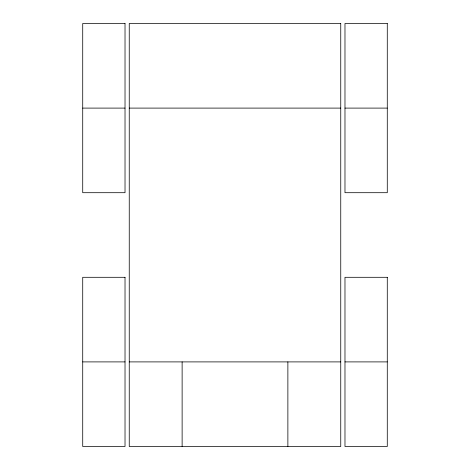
<?xml version="1.0" encoding="UTF-8"?>
<svg xmlns="http://www.w3.org/2000/svg" width="470" height="470" viewBox="0 0 470 470"><rect width="100%" height="100%" fill="white"/><g stroke="black" fill="none" stroke-linecap="round" stroke-linejoin="round"><path stroke-width="0.7" d="M82.72 108.1L125.02 108.1M129.25 108.1L340.75 108.1M344.98 108.1L387.28 108.1M82.72 361.9L125.02 361.9M129.25 361.9L340.75 361.9M344.98 361.9L387.28 361.9M287.875 361.9L287.875 446.5M182.125 361.9L182.125 446.5M125.02 23.5L82.72 23.5L82.72 192.7L125.02 192.7L125.02 23.5M340.75 23.5L129.25 23.5L129.25 446.5L340.75 446.5L340.75 23.5M387.28 23.5L344.98 23.5L344.98 192.7L387.28 192.7L387.28 23.5M125.02 277.3L82.72 277.3L82.72 446.5L125.02 446.5L125.02 277.3M387.28 277.3L344.98 277.3L344.98 446.5L387.28 446.5L387.28 277.3"/></g></svg>
